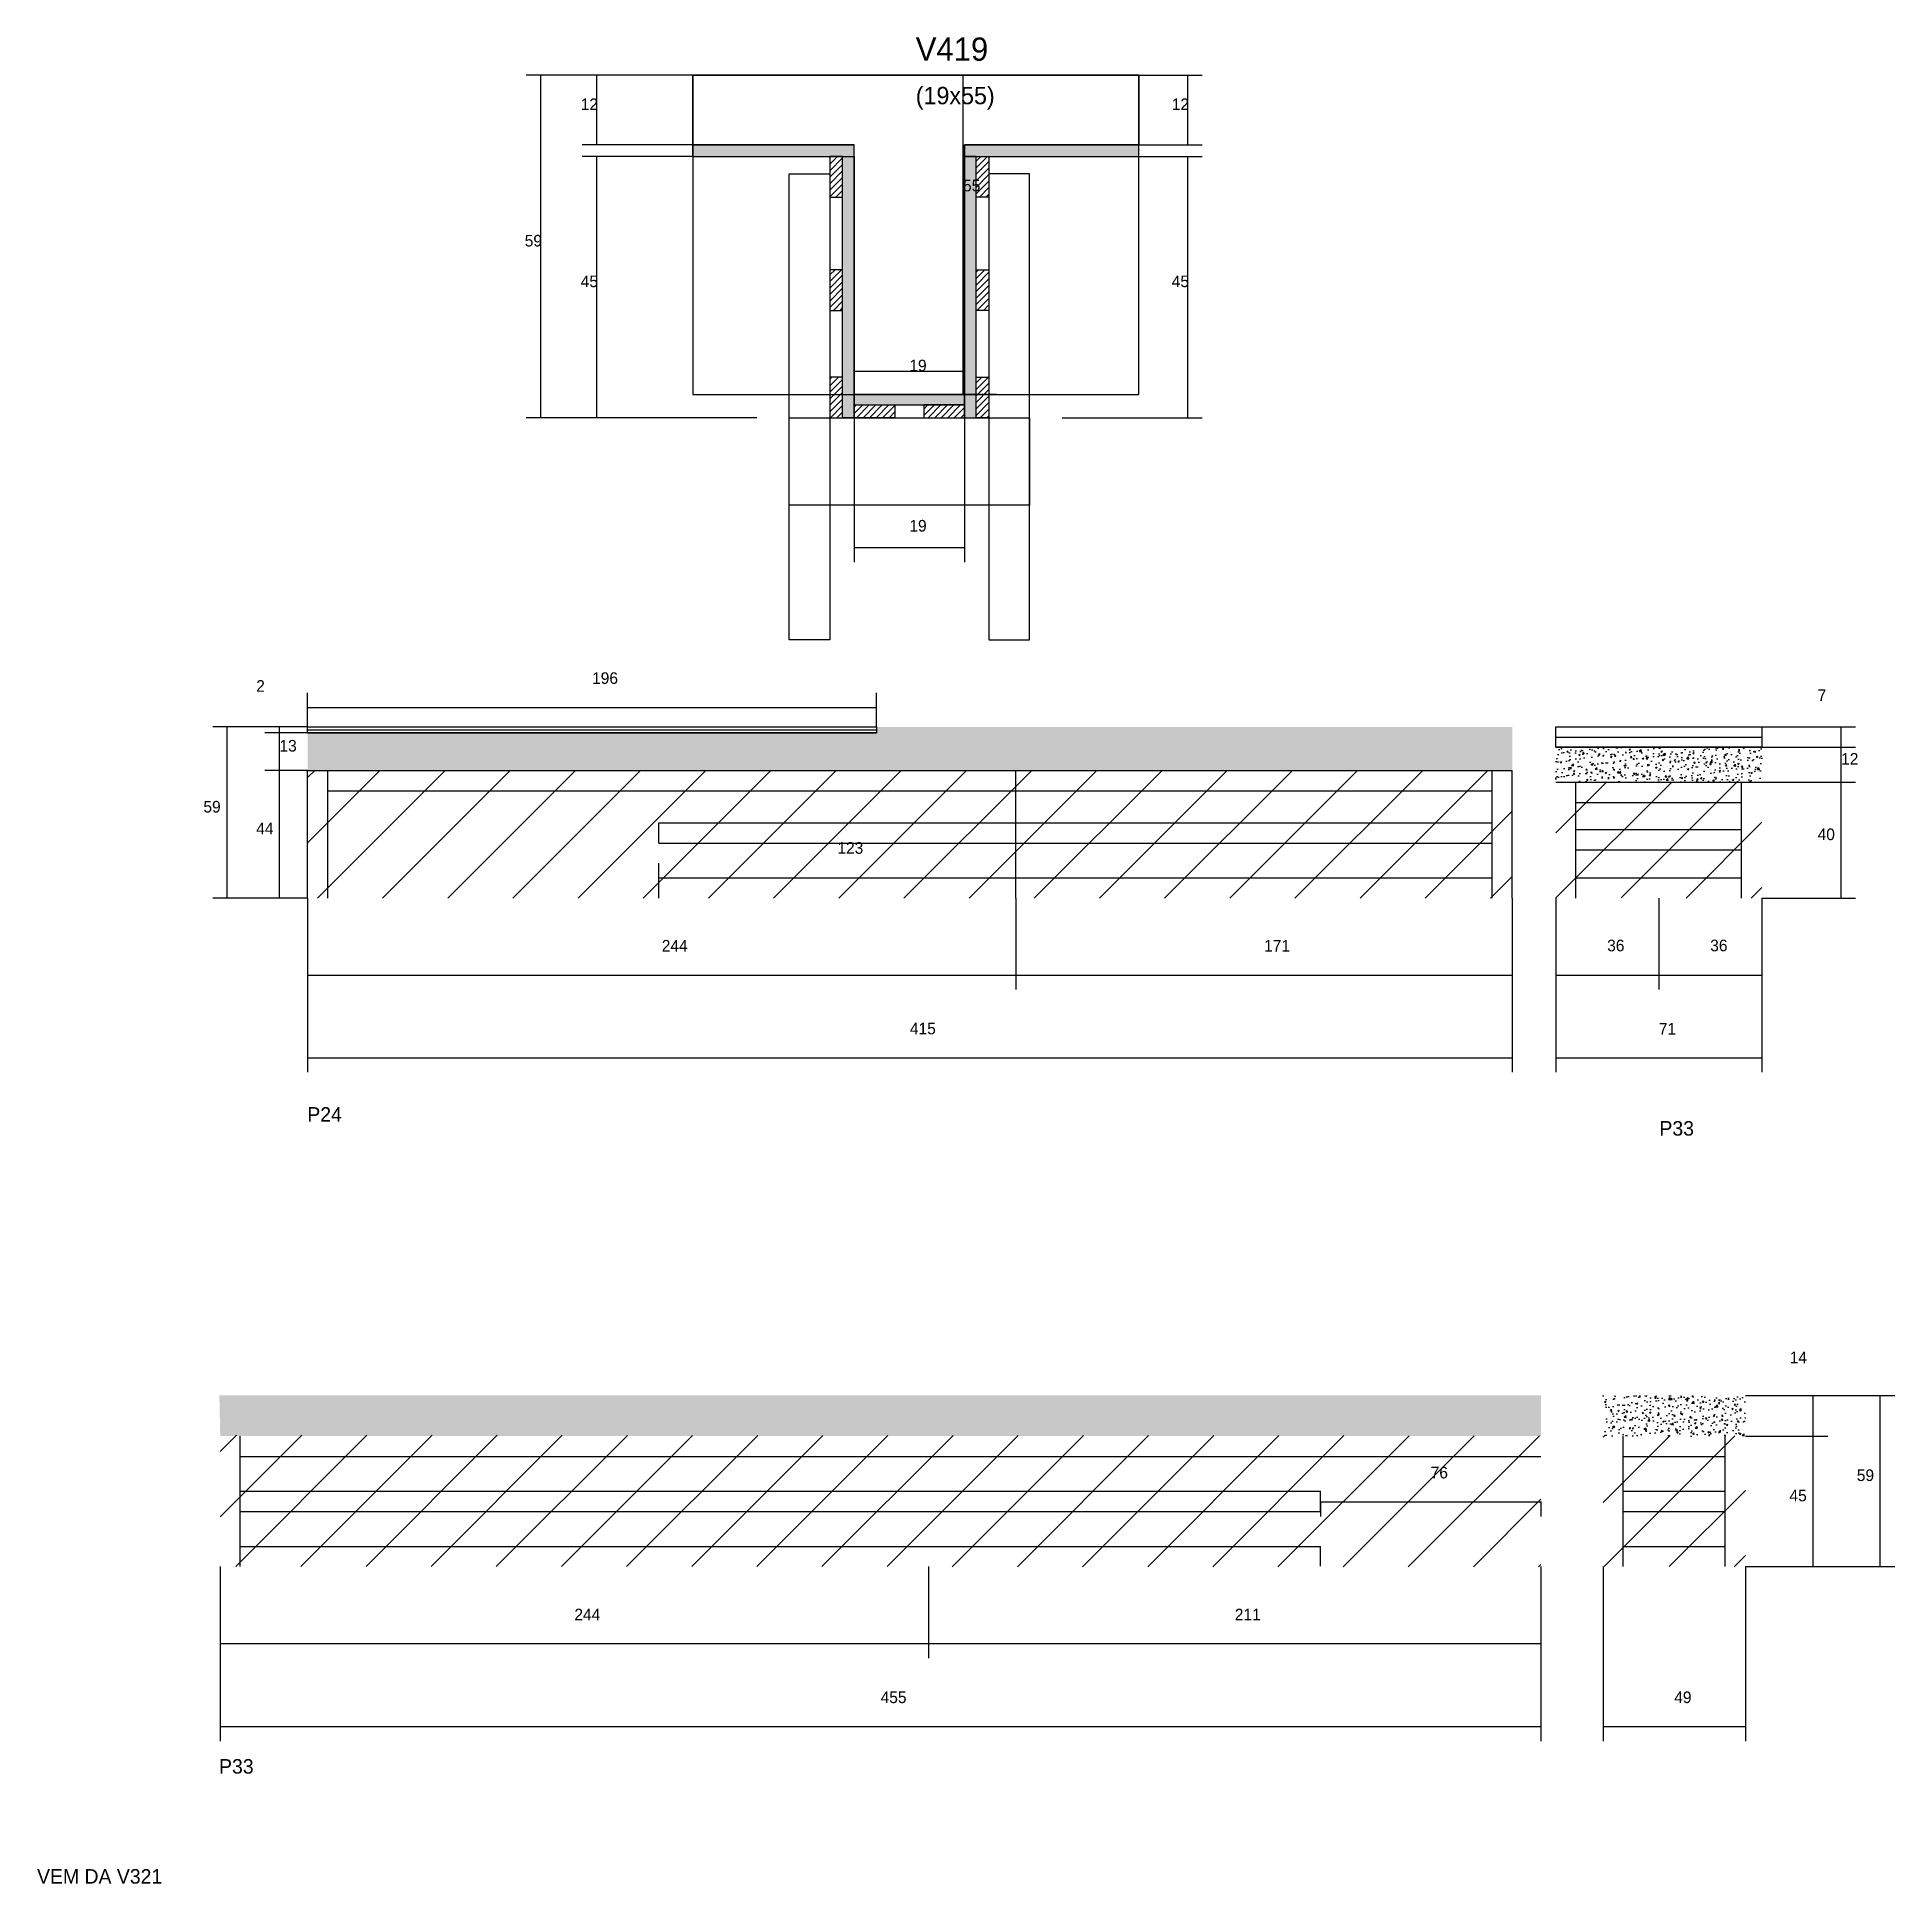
# Model space of a CAD drawing. Header units: metres. Extents: x 4783 to 5423, y 1666 to 2302.
import ezdxf

# ---------------------------------------------------------------- set-up
doc = ezdxf.new("R2010")
doc.units = ezdxf.units.M
for name, color, linetype in [('CONCRETO', 251, 'Continuous'), ('COTA', 241, 'Continuous'), ('Cota Seção (2x)', 4, 'Continuous'), ('Hachura', 253, 'Continuous'), ('Madeira', 126, 'Continuous'), ('NOMENCLATURA', 7, 'Continuous'), ('Painéis', 200, 'Continuous'), ('REAPROVEITAMENTO', 251, 'Continuous'), ('SARR_2.2x7', 40, 'Continuous'), ('SARR_3.5x7', 81, 'Continuous'), ('SARR_EDITAR', 141, 'Continuous'), ('Texto Seção', 7, 'Continuous')]:
    doc.layers.add(name, color=color, linetype=linetype)

msp = doc.modelspace()

# ---------------------------------------------------------------- hatches: boundary and pattern name
at = {"layer": 'COTA'}
h = msp.add_hatch(dxfattribs=at)
h.set_pattern_fill('AR-CONC', scale=0.03)
h.paths.add_polyline_path([(5072.1, 2062.8), (4876.1, 2062.8), (4876.1, 2062.8), (4876.1, 2049.8), (4876.1, 2049.8), (5291.1, 2049.8), (5291.1, 2049.8), (5291.1, 2064.8), (5291.1, 2064.8), (5072.1, 2064.8), (5072.1, 2064.8), (5072.1, 2062.8)])
h = msp.add_hatch(dxfattribs=at)
h.set_pattern_fill('AR-CONC', scale=0.03)
h.paths.add_polyline_path([(5377.1, 2045.8), (5377.1, 2057.8), (5377.1, 2057.8), (5306.1, 2057.8), (5306.1, 2057.8), (5306.1, 2045.8), (5306.1, 2045.8), (5377.1, 2045.8)])
h = msp.add_hatch(dxfattribs=at)
h.set_pattern_fill('AR-CONC', scale=0.03)
h.paths.add_polyline_path([(5301, 1820.5), (5301, 1834.5), (5301, 1834.5), (4845.7, 1834.5), (4845.7, 1834.5), (4846, 1820.5), (4846, 1820.5), (5301, 1820.5)])
h = msp.add_hatch(dxfattribs=at)
h.set_pattern_fill('AR-CONC', scale=0.03)
h.paths.add_polyline_path([(5371.4, 1820.5), (5371.4, 1834.5), (5371.4, 1834.5), (5322.4, 1834.5), (5322.4, 1834.5), (5322.4, 1820.5), (5322.4, 1820.5), (5371.4, 1820.5)])
at = {"layer": 'Hachura'}
h = msp.add_hatch(color=8, dxfattribs=at)
h.dxf.hatch_style = 1
h.paths.add_polyline_path([(5064.4, 2261.3), (5064.4, 2265.3), (5064.4, 2265.3), (5008.8, 2265.3), (5008.8, 2265.3), (5008.8, 2261.3), (5008.8, 2261.3), (5064.4, 2261.3)])
h = msp.add_hatch(dxfattribs=at)
h.set_pattern_fill('ANSI31', scale=0.5)
h.paths.add_polyline_path([(5056, 2247.3), (5060.4, 2247.3), (5060.4, 2247.3), (5060.4, 2261.3), (5060.4, 2261.3), (5056, 2261.3), (5056, 2261.3), (5056, 2247.3)])
h = msp.add_hatch(color=8, dxfattribs=at)
h.dxf.hatch_style = 1
h.paths.add_polyline_path([(5060.4, 2261.3), (5064.4, 2261.3), (5064.4, 2261.3), (5064.4, 2171.3), (5064.4, 2171.3), (5060.4, 2171.3), (5060.4, 2171.3), (5060.4, 2261.3)])
h = msp.add_hatch(color=8, dxfattribs=at)
h.dxf.hatch_style = 1
h.paths.add_polyline_path([(5162.4, 2261.3), (5162.4, 2265.3), (5162.4, 2265.3), (5102.4, 2265.3), (5102.4, 2265.3), (5102.4, 2261.3), (5102.4, 2261.3), (5162.4, 2261.3)])
h = msp.add_hatch(color=8, dxfattribs=at)
h.dxf.hatch_style = 1
h.paths.add_polyline_path([(5106.4, 2261.3), (5102.4, 2261.3), (5102.4, 2261.3), (5102.4, 2171.3), (5102.4, 2171.3), (5106.4, 2171.3), (5106.4, 2171.3), (5106.4, 2261.3)])
h = msp.add_hatch(dxfattribs=at)
h.set_pattern_fill('ANSI31', scale=0.5)
h.paths.add_polyline_path([(5110.8, 2247.3), (5106.4, 2247.3), (5106.4, 2247.3), (5106.4, 2261.3), (5106.4, 2261.3), (5110.8, 2261.3), (5110.8, 2261.3), (5110.8, 2247.3)])
h = msp.add_hatch(dxfattribs=at)
h.set_pattern_fill('ANSI31', scale=0.5)
h.paths.add_polyline_path([(5056, 2208.3), (5060.4, 2208.3), (5060.4, 2208.3), (5060.4, 2222.3), (5060.4, 2222.3), (5056, 2222.3), (5056, 2222.3), (5056, 2208.3)])
h = msp.add_hatch(dxfattribs=at)
h.set_pattern_fill('ANSI31', scale=0.5)
h.paths.add_polyline_path([(5110.8, 2208.3), (5106.4, 2208.3), (5106.4, 2208.3), (5106.4, 2222.3), (5106.4, 2222.3), (5110.8, 2222.3), (5110.8, 2222.3), (5110.8, 2208.3)])
h = msp.add_hatch(dxfattribs=at)
h.set_pattern_fill('ANSI31', scale=0.5)
h.paths.add_polyline_path([(5056, 2171.3), (5060.4, 2171.3), (5060.4, 2171.3), (5060.4, 2185.3), (5060.4, 2185.3), (5056, 2185.3), (5056, 2185.3), (5056, 2171.3)])
h = msp.add_hatch(dxfattribs=at)
h.set_pattern_fill('ANSI31', scale=0.5)
h.paths.add_polyline_path([(5110.8, 2171.3), (5106.4, 2171.3), (5106.4, 2171.3), (5106.4, 2185.3), (5106.4, 2185.3), (5110.8, 2185.3), (5110.8, 2185.3), (5110.8, 2171.3)])
h = msp.add_hatch(color=8, dxfattribs=at)
h.dxf.hatch_style = 1
h.paths.add_polyline_path([(5102.4, 2175.7), (5102.4, 2179.3), (5102.4, 2179.3), (5064.4, 2179.3), (5064.4, 2179.3), (5064.4, 2175.7), (5064.4, 2175.7), (5102.4, 2175.7)])
h = msp.add_hatch(dxfattribs=at)
h.set_pattern_fill('ANSI31', scale=0.5)
h.paths.add_polyline_path([(5064.4, 2171.3), (5064.4, 2175.7), (5064.4, 2175.7), (5078.4, 2175.7), (5078.4, 2175.7), (5078.4, 2171.3), (5078.4, 2171.3), (5064.4, 2171.3)])
h = msp.add_hatch(dxfattribs=at)
h.set_pattern_fill('ANSI31', scale=0.5)
h.paths.add_polyline_path([(5102.4, 2171.3), (5102.4, 2175.7), (5102.4, 2175.7), (5088.4, 2175.7), (5088.4, 2175.7), (5088.4, 2171.3), (5088.4, 2171.3), (5102.4, 2171.3)])
at = {"layer": 'REAPROVEITAMENTO'}
h = msp.add_hatch(dxfattribs=at)
h.set_pattern_fill('ANSI31', scale=5)
h.paths.add_polyline_path([(5291.1, 2005.8), (5291.1, 2049.8), (5291.1, 2049.8), (4876.1, 2049.8), (4876.1, 2049.8), (4876.1, 2005.8), (4876.1, 2005.8), (5291.1, 2005.8)])
h = msp.add_hatch(dxfattribs=at)
h.set_pattern_fill('ANSI31', scale=5)
h.paths.add_polyline_path([(5377.1, 2005.8), (5377.1, 2045.7), (5377.1, 2045.7), (5306.1, 2045.9), (5306.1, 2045.9), (5306.1, 2005.9), (5306.1, 2005.9), (5377.1, 2005.8)])
h = msp.add_hatch(dxfattribs=at)
h.set_pattern_fill('ANSI31', scale=5)
h.paths.add_polyline_path([(5301, 1775.4), (5301, 1820.6), (5301, 1820.6), (4846, 1820.8), (4846, 1820.8), (4846, 1775.6), (4846, 1775.6), (5301, 1775.4)])
h = msp.add_hatch(dxfattribs=at)
h.set_pattern_fill('ANSI31', scale=5)
h.paths.add_polyline_path([(5371.4, 1775.4), (5371.4, 1820.6), (5371.4, 1820.6), (5322.4, 1820.8), (5322.4, 1820.8), (5322.4, 1775.6), (5322.4, 1775.6), (5371.4, 1775.4)])

# ---------------------------------------------------------------- linework, layer by layer
at = {"layer": 'CONCRETO'}
for points in [[(5008.8, 2265.3), (5008.8, 2289.3), (5162.4, 2289.3), (5162.4, 2265.3), (5102.4, 2265.3), (5102.4, 2179.3), (5064.4, 2179.3), (5064.4, 2265.3)], [(5008.8, 2179.3), (5162.4, 2179.3), (5162.4, 2289.3), (5008.8, 2289.3)]]:
    msp.add_lwpolyline(points, close=True, dxfattribs=at)
at = {"layer": 'COTA'}
for p, q in [((5008.8, 2289.3), (4951.4, 2289.3)), ((4956.4, 2171.3), (4956.4, 2289.3)), ((5008.8, 2289.3), (4970.7, 2289.3)), ((4975.7, 2265.3), (4975.7, 2289.3)), ((5162.4, 2289.3), (5184.3, 2289.3)), ((5179.3, 2265.3), (5179.3, 2289.3)), ((5008.8, 2265.3), (4970.7, 2265.3)), ((5008.8, 2261.3), (4970.7, 2261.3)), ((4975.7, 2171.3), (4975.7, 2261.3)), ((5162.4, 2265.3), (5184.3, 2265.3)), ((5162.4, 2261.3), (5184.3, 2261.3)), ((5179.3, 2171.3), (5179.3, 2261.3)), ((5030.8, 2171.3), (4951.4, 2171.3)), ((5030.8, 2171.3), (4970.7, 2171.3)), ((5064.4, 2171.3), (5064.4, 2121.6)), ((5102.4, 2171.3), (5102.4, 2121.6)), ((5136, 2171.3), (5184.3, 2171.3)), ((5064.4, 2126.6), (5102.4, 2126.6)), ((4876.1, 2064.8), (4876.1, 2076.5)), ((5072.1, 2064.8), (5072.1, 2076.5)), ((4876.1, 2071.5), (5072.1, 2071.5)), ((4876.1, 2064.8), (4843.4, 2064.8)), ((4848.4, 2005.8), (4848.4, 2064.8)), ((4876.1, 2064.8), (4861.4, 2064.8)), ((4876.1, 2062.8), (4861.4, 2062.8)), ((4876.1, 2062.8), (4861.4, 2062.8)), ((4866.4, 2062.8), (4866.4, 2064.8)), ((4866.4, 2049.8), (4866.4, 2062.8)), ((5377.1, 2064.8), (5409.4, 2064.8)), ((5404.4, 2057.8), (5404.4, 2064.8)), ((5377.1, 2057.8), (5409.4, 2057.8)), ((5377.1, 2057.8), (5409.4, 2057.8)), ((5404.4, 2045.8), (5404.4, 2057.8)), ((4876.1, 2049.8), (4861.4, 2049.8)), ((4876.1, 2049.8), (4861.4, 2049.8)), ((4866.4, 2005.8), (4866.4, 2049.8)), ((5377.1, 2045.8), (5409.4, 2045.8)), ((5377.1, 2045.8), (5409.4, 2045.8)), ((5404.4, 2005.8), (5404.4, 2045.8)), ((4997.1, 2012.8), (4997.1, 2017.8)), ((5120.1, 2012.8), (5120.1, 2017.8)), ((4997.1, 2012.8), (5120.1, 2012.8)), ((4876.1, 2005.8), (4843.4, 2005.8)), ((4876.1, 2005.8), (4861.4, 2005.8)), ((4876.1, 2005.8), (4876.1, 1974.3)), ((4876.1, 2005.8), (4876.1, 1945.8)), ((5120.1, 2005.8), (5120.1, 1974.3)), ((5120.1, 2005.8), (5120.1, 1974.3)), ((5291.1, 2005.8), (5291.1, 1974.3)), ((5291.1, 2005.8), (5291.1, 1945.8)), ((5306.1, 2005.8), (5306.1, 1974.3)), ((5306.1, 2005.8), (5306.1, 1945.8)), ((5341.6, 2005.8), (5341.6, 1974.3)), ((5341.6, 2005.8), (5341.6, 1974.3)), ((5377.1, 2005.8), (5377.1, 1974.3)), ((5377.1, 2005.8), (5377.1, 1945.8)), ((5377.1, 2005.8), (5409.4, 2005.8)), ((4876.1, 1979.3), (5120.1, 1979.3)), ((5120.1, 1979.3), (5291.1, 1979.3)), ((5306.1, 1979.3), (5341.6, 1979.3)), ((5341.6, 1979.3), (5377.1, 1979.3)), ((4876.1, 1950.8), (5291.1, 1950.8)), ((5306.1, 1950.8), (5377.1, 1950.8)), ((5371.4, 1834.5), (5399.8, 1834.5)), ((5371.4, 1834.5), (5422.9, 1834.5)), ((5394.8, 1820.5), (5394.8, 1834.5)), ((5417.9, 1775.5), (5417.9, 1834.5)), ((5371.4, 1820.5), (5399.8, 1820.5)), ((5371.4, 1820.5), (5399.8, 1820.5)), ((5394.8, 1775.5), (5394.8, 1820.5)), ((5225, 1798), (5225, 1792.8)), ((5225, 1797.8), (5301, 1797.8)), ((5301, 1798), (5301, 1792.8)), ((4846, 1775.5), (4846, 1744)), ((4846, 1775.5), (4846, 1715.4)), ((5090, 1775.5), (5090, 1744)), ((5090, 1775.5), (5090, 1744)), ((5301, 1775.5), (5301, 1744)), ((5301, 1775.5), (5301, 1715.4)), ((5322.4, 1775.5), (5322.4, 1715.4)), ((5371.4, 1775.5), (5399.8, 1775.5)), ((5371.4, 1775.5), (5422.9, 1775.5)), ((5371.4, 1775.5), (5371.4, 1715.4)), ((4846, 1749), (5090, 1749)), ((5090, 1749), (5301, 1749)), ((4846, 1720.4), (5301, 1720.4)), ((5322.4, 1720.4), (5371.4, 1720.4))]:
    msp.add_line(p, q, dxfattribs=at)
at = {"layer": 'Cota Seção (2x)'}
for p, q in [((5113.4, 2289.3), (5096.9, 2289.3)), ((5101.9, 2179.3), (5101.9, 2289.3)), ((5064.4, 2171.3), (5064.4, 2192.3)), ((5102.4, 2171.3), (5102.4, 2192.3)), ((5064.4, 2187.3), (5102.4, 2187.3)), ((5113.4, 2179.3), (5096.9, 2179.3))]:
    msp.add_line(p, q, dxfattribs=at)
at = {"layer": 'Madeira'}
for points in [[(5056, 2247.3), (5060.4, 2247.3), (5060.4, 2261.3), (5056, 2261.3)], [(5110.8, 2247.3), (5106.4, 2247.3), (5106.4, 2261.3), (5110.8, 2261.3)], [(5056, 2208.3), (5060.4, 2208.3), (5060.4, 2222.3), (5056, 2222.3)], [(5110.8, 2208.3), (5106.4, 2208.3), (5106.4, 2222.3), (5110.8, 2222.3)], [(5056, 2171.3), (5060.4, 2171.3), (5060.4, 2185.3), (5056, 2185.3)], [(5110.8, 2171.3), (5106.4, 2171.3), (5106.4, 2185.3), (5110.8, 2185.3)], [(5064.4, 2171.3), (5064.4, 2175.7), (5078.4, 2175.7), (5078.4, 2171.3)], [(5102.4, 2171.3), (5102.4, 2175.7), (5088.4, 2175.7), (5088.4, 2171.3)]]:
    msp.add_lwpolyline(points, close=True, dxfattribs=at)
at = {"layer": 'Painéis'}
for p, q in [((5008.8, 2265.3), (5064.4, 2265.3)), ((5008.8, 2261.3), (5008.8, 2265.3)), ((5064.4, 2261.3), (5064.4, 2265.3)), ((5064.4, 2171.3), (5064.4, 2261.3)), ((5102.4, 2265.3), (5162.4, 2265.3)), ((5102.4, 2261.3), (5102.4, 2265.3)), ((5102.4, 2171.3), (5102.4, 2261.3)), ((5162.4, 2261.3), (5162.4, 2265.3)), ((5064.4, 2179.3), (5102.4, 2179.3)), ((5064.4, 2175.7), (5064.4, 2179.3)), ((5102.4, 2175.7), (5102.4, 2179.3)), ((4876.1, 2064.8), (5072.1, 2064.8)), ((4876.1, 2062.8), (5072.1, 2062.8)), ((5306.1, 2064.8), (5377.1, 2064.8)), ((5306.1, 2057.8), (5377.1, 2057.8)), ((4876.1, 2049.8), (5291.1, 2049.8)), ((4876.1, 2005.8), (4876.1, 2049.8)), ((5120.1, 2005.8), (5120.1, 2049.8)), ((5291.1, 2005.8), (5291.1, 2049.8)), ((5306.1, 2045.8), (5377.1, 2045.8))]:
    msp.add_line(p, q, dxfattribs=at)
for points in [[(5064.4, 2261.3), (5064.4, 2265.3), (5008.8, 2265.3), (5008.8, 2261.3)], [(5060.4, 2261.3), (5064.4, 2261.3), (5064.4, 2171.3), (5060.4, 2171.3)], [(5162.4, 2261.3), (5162.4, 2265.3), (5102.4, 2265.3), (5102.4, 2261.3)], [(5106.4, 2261.3), (5102.4, 2261.3), (5102.4, 2171.3), (5106.4, 2171.3)], [(5102.4, 2175.7), (5102.4, 2179.3), (5064.4, 2179.3), (5064.4, 2175.7)], [(4876.1, 2064.8), (5072.1, 2064.8), (5072.1, 2062.8), (4876.1, 2062.8)], [(5377.1, 2057.8), (5306.1, 2057.8), (5306.1, 2064.8), (5377.1, 2064.8)]]:
    msp.add_lwpolyline(points, close=True, dxfattribs=at)
at = {"layer": 'SARR_2.2x7'}
for p, q in [((5306.1, 2061.3), (5377.1, 2061.3)), ((4883.1, 2005.8), (4883.1, 2049.8)), ((5284.2, 2005.8), (5284.2, 2049.8)), ((4883.1, 2042.8), (5120.1, 2042.8)), ((5120.1, 2042.8), (5284.2, 2042.8)), ((5313, 2005.8), (5313, 2045.8)), ((5370.1, 2005.8), (5370.1, 2045.8)), ((5313, 2038.8), (5341.6, 2038.8)), ((5341.6, 2038.8), (5370.1, 2038.8)), ((4997.1, 2031.8), (5120.1, 2031.8)), ((4997.1, 2024.8), (4997.1, 2031.8)), ((5120.1, 2031.8), (5284.2, 2031.8)), ((5313, 2029.4), (5341.6, 2029.4)), ((5341.6, 2029.4), (5370.1, 2029.4)), ((4997.1, 2024.8), (5120.1, 2024.8)), ((5120.1, 2024.8), (5284.2, 2024.8)), ((5313, 2022.4), (5341.6, 2022.4)), ((5341.6, 2022.4), (5370.1, 2022.4)), ((4997.1, 2012.8), (5120.1, 2012.8)), ((4997.1, 2005.8), (4997.1, 2012.8)), ((5120.1, 2012.8), (5284.2, 2012.8)), ((5313, 2012.8), (5341.6, 2012.8)), ((5341.6, 2012.8), (5370.1, 2012.8)), ((4852.9, 1775.5), (4852.9, 1820.5)), ((5329.3, 1775.5), (5329.3, 1820.5)), ((5364.4, 1775.5), (5364.4, 1820.5)), ((4852.9, 1813.5), (5090, 1813.5)), ((5090, 1813.5), (5301, 1813.5)), ((5329.3, 1813.5), (5364.4, 1813.5)), ((4852.9, 1801.5), (5090, 1801.5)), ((5090, 1801.5), (5225, 1801.5)), ((5225, 1794.5), (5225, 1801.5)), ((5329.3, 1801.5), (5364.4, 1801.5)), ((4852.9, 1794.5), (5090, 1794.5)), ((5090, 1794.5), (5225, 1794.5)), ((5329.3, 1794.5), (5364.4, 1794.5)), ((4852.9, 1782.5), (5090, 1782.5)), ((5090, 1782.5), (5225, 1782.5)), ((5225, 1775.7), (5225, 1782.5)), ((5329.3, 1782.5), (5364.4, 1782.5))]:
    msp.add_line(p, q, dxfattribs=at)
at = {"layer": 'SARR_3.5x7'}
for points in [[(5042, 2255.3), (5056, 2255.3), (5056, 2094.8), (5042, 2094.8)], [(5124.8, 2255.3), (5110.8, 2255.3), (5110.8, 2094.8), (5124.8, 2094.8)], [(5042, 2171.3), (5124.8, 2171.3), (5124.8, 2141.2), (5042, 2141.2)]]:
    msp.add_lwpolyline(points, close=True, dxfattribs=at)
at = {"layer": 'SARR_EDITAR'}
msp.add_line((4876.1, 2063.8), (5072.1, 2063.8), dxfattribs=at)

# ---------------------------------------------------------------- texts
at = {"layer": 'COTA'}
for s, p in [('12', (4970.2, 2277.3)), ('12', (5173.8, 2277.3)), ('59', (4950.9, 2230.3)), ('45', (4970.2, 2216.3)), ('45', (5173.8, 2216.3)), ('19', (5083.4, 2132.1)), ('2', (4858.4, 2076.9)), ('196', (4974.1, 2079.6)), ('7', (5396.3, 2073.7)), ('13', (4866.4, 2056.3)), ('12', (5404.4, 2051.8)), ('59', (4840.2, 2035.3)), ('44', (4858.4, 2027.8)), ('40', (5396.3, 2025.8)), ('123', (5058.6, 2021.1)), ('244', (4998.1, 1987.4)), ('171', (5205.6, 1987.4)), ('36', (5323.8, 1987.5)), ('36', (5359.3, 1987.5)), ('415', (5083.6, 1958.9)), ('71', (5341.6, 1958.8)), ('14', (5386.7, 1845.6)), ('76', (5263, 1805.9)), ('59', (5409.8, 1805)), ('45', (5386.6, 1798)), ('244', (4968, 1757)), ('211', (5195.5, 1757)), ('455', (5073.5, 1728.5)), ('49', (5346.9, 1728.5))]:
    msp.add_text(s, height=4, dxfattribs=at).set_placement(p)
at = {"layer": 'Cota Seção (2x)'}
for s, p in [('55', (5101.9, 2249.3)), ('19', (5083.4, 2187.3))]:
    msp.add_text(s, height=4, dxfattribs=at).set_placement(p)
at = {"layer": 'NOMENCLATURA'}
for s, p in [('P24', (4876, 1928.8)), ('P33', (5341.8, 1924)), ('P33', (4845.6, 1704.2))]:
    msp.add_text(s, height=5, dxfattribs=at).set_placement(p)
at = {"layer": 'Texto Seção'}
for s, height, p in [('V419', 8, (5085.6, 2294.3)), ('(19x55)', 6, (5085.6, 2279.3)), ('VEM DA V321', 5, (4782.9, 1666.3))]:
    msp.add_text(s, height=height, dxfattribs=at).set_placement(p)

doc.saveas('drawing.dxf')
